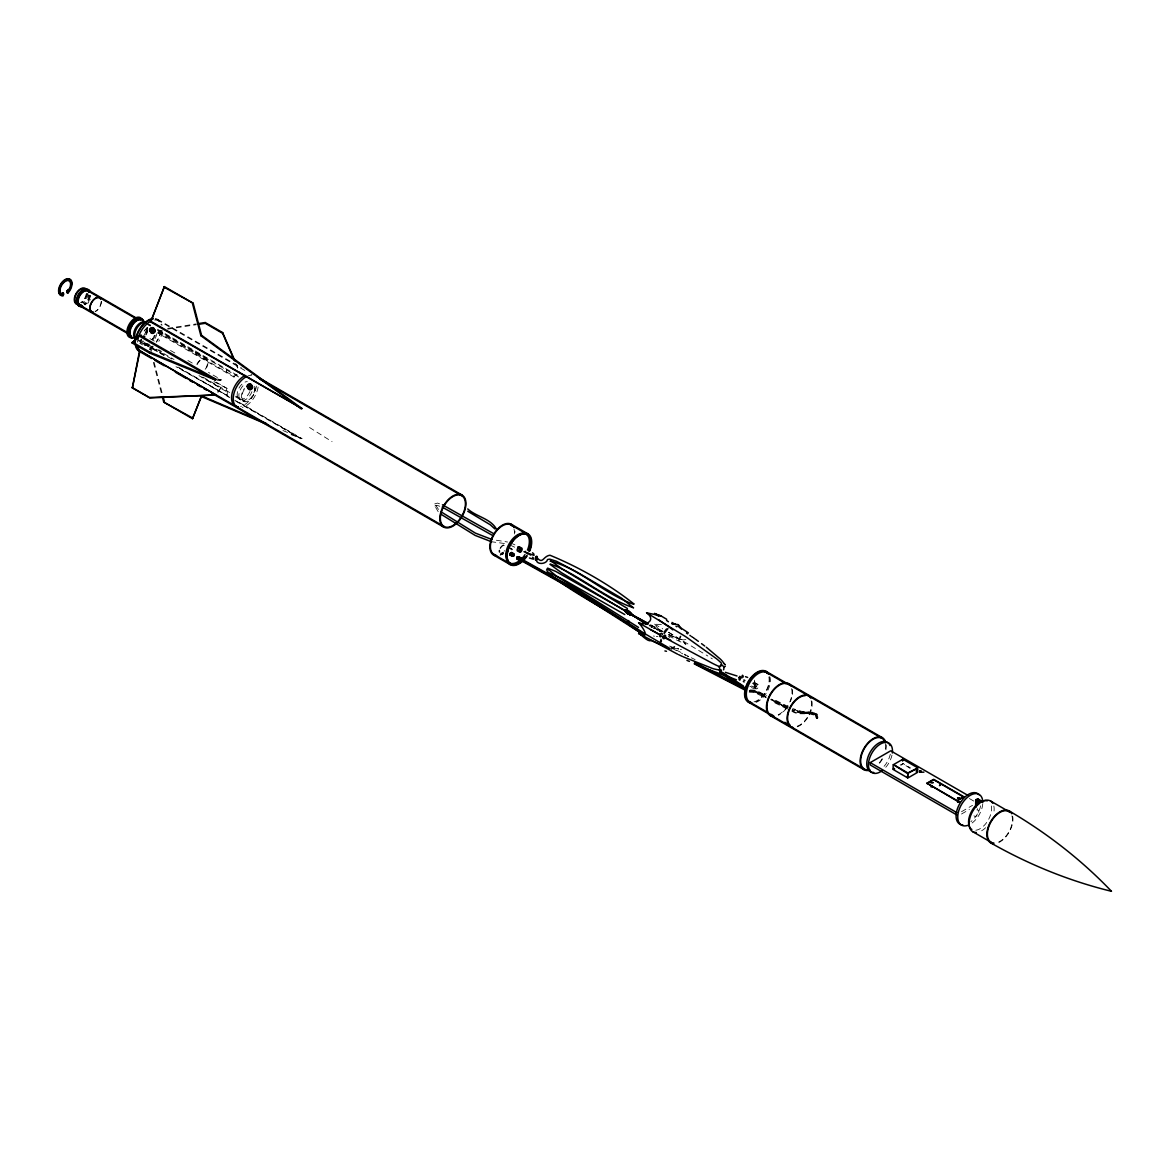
<?xml version="1.0" encoding="UTF-8"?>
<svg xmlns="http://www.w3.org/2000/svg" width="1170" height="1170" viewBox="0 0 1170 1170"><rect width="100%" height="100%" fill="white"/><g stroke="black" fill="none" stroke-linecap="round" stroke-linejoin="round"><path stroke-width="0.75" stroke-dasharray="5 3.75" d="M749.692 690.958C748.186 691.923 757.209 688.998 758.087 692.406M755.849 686.746L755.893 684.494M755.133 684.391L754.401 680.15M755.776 687.053L753.802 688.516L751.228 687.492M217.313 380.265L220.808 380.572L221.145 379.709L208.479 372.396M680.311 635.968L677.942 641.716M680.998 636.158L678.541 642.067M977.55 808.704L976.965 810.006A3.51 2.018 -60 0 1 978.135 814.028A3.51 2.018 -60 0 1 973.996 815.724M434.757 503.904L437.463 503.085L442.435 504.796M794.167 709.766L800.923 711.711L814.437 712.852L816.704 714.738L816.528 718.643L816.221 717.268M816.894 717.81L817.713 717.795M816.865 718.541C816.792 708.991 799.622 716.055 793.757 710.614M434.933 506.025L437.346 505.44L442.187 507.093M217.664 391.877L220.808 387.957L201.81 377.003M217.986 392.359L220.808 387.957M754.284 682.081L754.328 684.611L752.222 682.944M754.284 685.942L754.986 684.933L755.016 687.009M685.869 639.537L683.192 639.931L677.518 638.206A121.548 95.867 -35.1 0 1 672.516 636.1M749.721 690.315L755.176 690.563L766.101 696.135M766.394 697.773L755.513 692.23L749.487 691.719L752.997 691.017L755.264 691.777M816.294 718.117L814.686 713.978L805.998 712.808M749.122 692.04L754.855 692.625L763.542 697.028M749.37 691.192L749.297 690.285L754.899 691.046M674.885 646.834L671.127 649.525M674.403 646.323L671.712 648.356M749.78 691.675L754.226 691.441M678.644 648.531L673.262 648.604A84.503 66.646 -35.1 0 1 671.331 648.224M161.05 330.657L158.023 333.187L233.985 377.047L237.013 375.292M158.023 333.187L162.557 330.554M227.302 372.426L226.629 372.82L226.629 369.325M157.672 332.236L233.985 376.272L237.013 374.517M213.964 381.639L227.287 388.557L227.287 395.518L175.983 366.707M291.242 434.728L301.948 438.604L236.062 400.564M900.169 765.034L903.181 763.674L910.377 767.827M901.09 765.268L903.181 763.41M961.521 811.702L972.548 805.326M961.521 814.013L969.389 809.464M753.846 687.082L754.606 685.313L753.231 682.168M816.397 718.058L817.362 718.292L816.894 716.874M167.646 328.361L196.297 323.914M167.646 329.136L196.297 324.69M753.641 687.112L751.652 685.956M681.525 649.365L680.297 649.365M803.395 712.881L815.183 713.671L817.113 714.958L817.903 718.073L817.377 714.343L815.095 712.471L801.582 711.331L792.719 708.552M661.416 624.59L654.571 624.151L659.222 630.264M657.906 636.495L656.297 636.451M83.055 303.059L89.212 303.176M802.108 712.808L804.141 712.749M751.213 686.702L749.911 686.41M217.649 379.402L221.145 379.709M496.372 540.233L507.546 542.017M504.431 543.509L491.561 541.754M802.898 712.691L796.039 711.418M653.445 635.997L654.454 636.202M801.684 712.53L792.821 709.766M817.084 718.146C816.397 707.514 798.759 715.865 792.295 709.386M792.148 710.146L794.255 710.98M792.397 710.599C799.11 716.596 812.038 709.912 816.894 716.976M791.724 710.994C798.554 716.947 811.117 710.322 816.236 717.371M669.576 646.045L670.278 646.323A84.503 48.789 60 0 0 678.644 649.16M750.38 689.934L755.849 690.183L766.774 695.74M282.935 430.516L301.948 438.604M672.501 636.1L668.728 634.316M510.398 542.807L516.891 545.805M510.149 545.103L515.019 547.355M788.287 706.607L773.297 699.134M787.615 706.987L772.624 699.514M788.375 707.821L781.458 704.355M784.982 706.797L787.161 707.821M787.717 708.201L780.785 704.735M787.264 709.035L772.244 701.547M755.425 691.017L764.683 695.814M754.752 691.411L757.429 692.786M691.251 657.745L695.126 659.617M783.476 705.349L785.655 706.402M785.743 707.616L770.811 700.069M687.536 656.253L688.399 656.677M783.373 706.124L774.321 701.459M688.691 656.487L670.922 647.215M668.596 634.681L671.244 635.983A121.548 70.185 60 0 0 675.836 638.059L681.964 639.741L680.297 636.422M684.772 654.878L685.722 655.361M779.176 703.199L782.013 704.735M777.085 702.146L779.732 703.594M779.059 703.974L772.156 700.333M681.583 653.284L682.71 653.854M774.993 701.079L777.64 702.526M775.564 701.459L770.723 698.856M756.858 692.406L759.696 693.956M759.798 693.181L766.862 696.954M771.279 699.25L773.385 700.347M759.125 693.576L761.904 695.112M770.62 699.645L772.726 700.728M763.454 695.814L765.633 696.954M761.334 694.717L766.189 697.335M662.746 631.273L650.535 624.721M676.304 650.535L671.229 647.873M662.907 631.727L649.979 624.678M668.728 635.705L672.501 637.782A121.548 25.681 21.2 0 0 677.518 640.473L685.986 644.334L683.997 642.418M661.737 631.8L659.704 630.645M658.695 630.074L649.642 624.941M157.57 319.278L241.21 367.57M157.131 319.834L245.495 370.861M146.455 322.847L150.462 325.158M157.482 329.209L237.466 375.394M969.404 798.554L974.127 801.289M146.06 323.52L150.769 326.225M158.608 330.759L238.607 376.945M157.394 330.189L206.169 358.342M158.564 331.666L205.774 358.927M910.055 768.412L902.523 763.41M756.639 683.675A2.369 1.36 -60 0 1 755.879 687.346A2.369 1.36 -60 0 1 753.831 686.161A2.369 1.36 -60 0 1 756.639 683.675L758.306 684.64A2.369 1.36 -60 0 1 757.56 688.311A2.369 1.36 -60 0 1 755.513 687.126A2.369 1.36 -60 0 1 758.306 684.64M149.921 338.583L156.254 342.24M170.498 350.473L176.831 354.13M187.902 360.521L194.235 364.177M754.27 687.77L755.937 688.735M217.649 378.744L220.808 380.572M507.765 546.536L511.787 548.847M216.216 382.166L227.287 388.557M158.579 349.669L161.738 351.497M140.985 340.411L174.037 359.497M137.124 339.124L173.643 360.082M202.995 377.149L229.656 392.55M235.93 396.162L243.769 400.696M163.829 355.066L145.168 344.58M138.001 340.529L164.166 355.548M198.988 375.643L229.218 393.178M235.492 396.805L243.331 401.339M143.398 343.746L145.08 344.711M239.206 399.058L240.874 400.023M139.654 343.161L142.623 344.887M178.015 367.058L229.788 396.937M500.365 553.191L503.041 554.741M179.215 368.111L230.124 397.507M234.746 400.184L299.535 437.58M229.744 397.683L226.629 395.899L226.614 388.952M235.96 401.281L301.29 438.999M654.571 624.151L662.717 628.86M668.684 632.341L707.85 656.019M649.438 625.35L650.301 625.848M651.149 626.359L652.875 627.354M653.723 627.866L655.449 628.875M658.242 630.528L656.311 629.387M659.207 631.083L660.158 631.654M649.116 625.599L649.979 626.125M650.856 626.652L651.734 627.178M653.474 628.231L654.352 628.758M668.348 636.553L669.986 637.562M651.149 627.12L652.012 627.646M668.45 632.224L677.181 637.723A84.503 17.857 21.2 0 1 684.055 642.432M309.553 427.518L332.061 441.704M710.877 657.935L712.34 658.871M438.194 511.699L434.567 505.513M438.501 509.462L435.181 504.241M754.577 681.598L755.849 684.216M87.077 293.451L90.339 298.862M659.675 631.039L660.055 631.785M236.428 364.396L237.876 367.746M235.696 363.504L239.323 371.87M154.133 362.349L162.601 394.86M153.387 362.437L161.928 395.197M233.985 376.272L233.985 377.047M151.325 346.452L151.325 351.658M150.667 346.846L150.667 350.342M196.823 364.265A8.877 5.133 -60 0 1 206.373 358.473A8.877 5.133 -60 0 1 205.145 370.115M197.218 364.411A8.175 4.724 -60 0 1 206.008 359.073A8.175 4.724 -60 0 1 204.867 369.793M86.726 293.831A8.877 5.133 -60 0 1 81.695 302.547M86.229 294.006A8.175 4.724 -60 0 1 80.54 302.752M90.134 295.425A9.448 5.455 -60 0 1 84.781 304.697M89.271 295.118A8.102 4.68 -60 0 1 84.079 304.112M90.47 295.615A9.448 5.455 -60 0 1 85.103 304.887M89.607 295.308A8.102 4.68 -60 0 1 84.415 304.302M87.999 293.699A8.175 4.724 -60 0 1 83.275 303.001M101.395 301.421A8.175 4.724 -60 0 1 95.604 311.454M88.686 302.752A1.872 1.082 -60 0 1 89.198 300.617M90.28 299.798A1.872 1.082 -60 0 1 90.646 299.783M86.829 293.904A6.552 3.773 -60 0 1 81.373 302.781M101.234 301.524A7.941 4.592 -60 0 1 95.106 311.527M258.117 387.021A17.755 10.252 -60 0 1 242.322 407.438M248.055 375.936A17.755 10.252 -60 0 1 251.535 375.307M251.945 391.628A9.813 5.674 -60 0 1 240.201 399.511A9.813 5.674 -60 0 1 244.515 384.36M256.435 386.056A17.755 10.252 -60 0 1 240.64 406.473M250.965 374.444A17.755 10.252 -60 0 1 252.003 374.722M249.912 391.57A9.813 5.674 -60 0 1 240.493 399.482A9.813 5.674 -60 0 1 238.036 390.122A9.813 5.674 -60 0 1 247.294 381.581M254.665 386.246A9.769 5.631 -60 0 1 251.214 398.37A9.769 5.631 -60 0 1 242.219 400.272A9.769 5.631 -60 0 1 244.471 388.396M254.504 387.943A8.994 5.192 -60 0 1 250.219 398.736A8.994 5.192 -60 0 1 242.512 399.379A8.994 5.192 -60 0 1 244.764 388.762M147.727 331.432A9.769 5.631 -60 0 1 145.943 335M141.599 339.285A9.769 5.631 -60 0 1 140.341 339.885M147.669 329.794A8.994 5.192 -60 0 1 145.563 334.678M155.303 335.307A11.232 6.479 -60 0 1 152.597 340.324M148.97 343.878A11.232 6.479 -60 0 1 140.341 340.558M148.97 325.611A11.232 6.479 -60 0 1 150.433 325.084M146.996 343.731A9.769 5.631 -60 0 1 141.351 339.154M147.435 327.468A9.769 5.631 -60 0 1 144.334 335.205M146.893 327.717A8.994 5.192 -60 0 1 144.042 334.854M514.917 531.121A17.755 10.252 -60 0 1 514.976 532.394M503.553 553.425A17.755 10.252 -60 0 1 500.131 555.209M513.996 529.132A17.023 9.828 -60 0 1 514.405 533.973M503.509 552.854A17.023 9.828 -60 0 1 500.233 554.565M886.187 744.837A18.457 10.662 -60 0 1 885.734 750.599M882.414 759.023A18.457 10.662 -60 0 1 877.997 764.946M885.529 743.944A17.755 10.252 -60 0 1 885.251 750.716M882.063 758.818A17.755 10.252 -60 0 1 877.807 764.507M792.309 689.437A18.457 10.662 -60 0 1 790.394 701.532M786.62 708.084A18.457 10.662 -60 0 1 778.299 715.279M791.534 688.633A17.755 10.252 -60 0 1 777.187 715.162M769.889 676.816A17.023 9.828 -60 0 1 755.776 702.439M768.88 676.947A17.023 9.828 -60 0 1 753.729 701.971M769.465 676.918A17.755 10.252 -60 0 1 755.995 701.781M811.965 701.473A17.755 10.252 -60 0 1 797.34 726.804M811.19 700.728A17.023 9.828 -60 0 1 807.709 716.859A17.023 9.828 -60 0 1 795.205 726.702M155.449 318.489A18.457 10.662 -60 0 1 161.138 325.084M161.138 330.569A18.457 10.662 -60 0 1 156.531 342.181M153.109 346.481A18.457 10.662 -60 0 1 149.468 349.567M155.171 319.132A17.755 10.252 -60 0 1 159.968 323.169M160.641 330.744A17.755 10.252 -60 0 1 156.21 341.918M152.919 346.042A17.755 10.252 -60 0 1 149.424 349.011M154.586 320.053A17.755 10.252 -60 0 1 162.045 325.245M162.308 331.71A17.755 10.252 -60 0 1 158.842 341.318M153.431 348.133A17.755 10.252 -60 0 1 152.261 349.128M137.475 342.123A17.755 10.252 -60 0 1 137.636 340.689M156.795 333.713A9.813 5.674 -60 0 1 153.767 340.719M149.351 344.55A9.813 5.674 -60 0 1 143.062 340.909M144.159 335.176A9.813 5.674 -60 0 1 147.42 330.218M147.669 343.585A9.813 5.674 -60 0 1 141.351 339.241M510.369 548.701A4.739 2.735 -60 0 1 512.562 549.798M500.043 548.321A4.739 2.735 -60 0 1 505.659 545.542M503.202 552.635A4.739 2.735 -60 0 1 501.564 553.381M510.456 548.949A4.022 2.325 -60 0 1 511.422 549.885M504.519 550.602A4.022 2.325 -60 0 1 504.036 551.26M502.983 552.211A4.022 2.325 -60 0 1 501.681 552.752M500.526 548.291A4.022 2.325 -60 0 1 504.519 545.512M891.993 755.147A17.023 9.828 -60 0 1 885.456 767.652M890.326 754.182A17.023 9.828 -60 0 1 882.984 767.52M982.756 803.848A17.711 10.223 -60 0 1 971.407 823.505M980.65 805.823A17.711 10.223 -60 0 1 970.881 821.691M1012.664 816.324A18.457 10.662 -60 0 1 997.132 843.219M1011.948 815.856A17.74 10.237 -60 0 1 997.249 842.575M993.842 806.071A17.74 10.237 -60 0 1 993.74 813.033M985.608 827.746A17.74 10.237 -60 0 1 978.632 832.104M991.312 806.013A16.292 9.404 -60 0 1 987.524 821.252A16.292 9.404 -60 0 1 975.765 830.261M195.829 352.813L195.814 352.916A3.51 2.033 -60 0 0 195.843 354.452L196.326 354.071A3.51 2.033 -60 0 0 196.297 352.536L195.829 352.813M152.027 339.651A9.769 5.631 -60 0 0 154.381 335.278A9.813 5.674 -60 0 1 152.1 339.753M147.639 327.585A9.769 5.631 -60 0 0 143.369 332.339A9.813 5.674 -60 0 1 147.669 327.615"/><path stroke-width="1.5" d="M975.59 807.271L975.765 799.607L980.943 802.24M527.319 554.024L527.26 552.752M664.414 636.509L663.492 637.767M546.522 570.17L547.648 568.137L555.794 571.428L625.365 610.725M547.75 570.901L547.37 571.984L563.092 579.413L624.78 614.542M663.916 637.255L712.618 663.419A44.986 9.506 21.2 0 0 718.994 666.49L719.257 667.119M660.509 641.657L661.05 639.273M661.226 641.701L661.416 640.575M132.034 387.445L149.438 397.493L215.894 394.963L149.775 397.975L132.371 387.928L139.581 350.634L215.894 394.963M132.371 387.928L139.917 351.102M976.204 800.514L976.306 806.73M520.167 548.73L520.05 551.362M520.811 551.362L520.928 548.774M152.29 329.94C152.67 326.942 155.464 332.748 151.603 329.267C150.74 334.81 154.528 328.287 151.837 329.34C152.597 331.651 149.043 327.585 152.612 330.642M150.667 321.969L164.4 286.606L193.182 303.235L201.547 335.307L301.948 408.535L150.667 321.969L164.4 286.606M162.367 396.922L163.727 402.085L192.509 418.714L201.547 395.899L266.321 423.452M192.509 418.714L201.547 395.899M132.049 342.912L139.932 335.38L215.894 379.241L215.572 380.104L149.453 352.974L132.049 342.912L139.932 335.38M149.453 352.974L149.789 352.111L132.385 342.049M67.319 290.906L68.694 289.867A5.748 3.32 -60 0 0 69.659 289.341M978.164 804.448L978.968 802.576M628.67 623.815C602.579 607.756 571.706 591.932 546.741 572.32M550.061 561.073C578.287 567.859 604.524 593.833 633.16 604.159L633.701 603.881M550.602 564.174C575.596 572.627 605.607 598.528 633.57 607.8M978.924 803.556L979.334 802.693M631.858 614.338L632.18 615.288L631.858 614.338A12.387 7.152 60 0 0 627.997 610.506A6.333 3.656 60 0 0 625.423 609.819L624.721 610.696L626.535 612.802A17.126 9.886 60 0 0 630.776 615.025M61.264 293.611L61.966 293.158A7.956 4.592 -60 0 1 62.478 292.822C65.096 292.88 62.785 297.37 63.136 293.056A7.956 4.592 -60 0 0 62.463 293.451L61.674 293.948M67.392 290.979L68.957 290.803L68.226 292.061L68.445 290.511L67.216 291.418L67.728 293.231A9.228 5.324 -60 0 0 70.77 279.893A9.228 5.324 -60 0 0 60.284 285.948A9.228 5.324 -60 0 0 63.326 295.761M69.571 288.464L70.025 288.844A7.897 4.563 -60 0 0 70.463 281.853A7.897 4.563 -60 0 0 65.535 281.209A7.897 4.563 -60 0 0 60.591 287.557A7.897 4.563 -60 0 0 60.986 293.992L60.489 293.714A7.897 4.563 -60 0 1 60.094 287.264A7.897 4.563 -60 0 1 65.023 280.917A7.897 4.563 -60 0 1 69.966 281.56A7.897 4.563 -60 0 1 69.571 288.464L69.191 288.975A5.748 3.32 -60 0 1 68.196 289.56L66.705 291.33L67.728 293.231M664.092 633.584L667.924 628.626M62.829 295.483L62.873 295.381A9.228 5.324 -60 0 1 59.787 285.655A9.228 5.324 -60 0 1 70.273 279.601A9.228 5.324 -60 0 1 67.231 292.939M627.734 610.725A6.333 3.115 53.5 0 0 625.248 609.921C624.868 611.764 624.444 611.237 625.336 609.862A6.333 3.393 56.7 0 1 627.866 610.638A12.387 6.64 56.7 0 1 631.683 614.25L632.209 615.288L631.625 614.279A12.387 6.084 53.5 0 0 627.734 610.681M509.754 553.732L511.597 552.474L513.776 553.732L513.776 554.887L511.758 556.042L509.754 554.887L509.754 553.732L513.879 555.911M511.758 554.507L509.93 553.439M520.972 559.435L521.133 557.988L519.129 556.818L517.125 557.988L517.125 559.143L519.29 560.401L520.972 559.435L517.023 557.344M152.626 330.13L152.817 328.77L151.939 330.364M250.38 386.568C246.227 383.862 250.848 386.436 249.678 386.89C247.28 385.866 250.643 385.193 250.044 385.164C248.245 387.255 250.292 387.328 249.225 387.592C249.81 386.7 251.813 385.968 249.634 385.808L250.453 386.48M977.579 799.68L977.476 804.36M250.102 386.509C245.554 387.46 253.685 384.447 250.716 388.06C247.748 387.957 248.084 386.115 249.005 385.954C246.621 386.129 251.989 384.272 249.298 385.617M664.107 632.034L666.505 629.007M933.075 786.723L931.028 786.883L931.89 785.801M646.001 623.976L631.581 614.308A12.387 5.514 50.6 0 0 627.603 610.784A6.333 2.823 50.6 0 0 625.16 609.994L625.029 611.179L626.813 612.583A17.126 5.909 45.1 0 0 630.996 614.864M633.277 607.669L621.46 598.104L576.664 571.911L556.364 561.22L549.812 559.158L547.545 559.479C546.639 564.671 535.173 565.037 536.562 558.997A5.382 3.115 -60 0 0 536.533 557.081C542.924 565.256 542.836 556.13 549.958 555.238C579.267 567.231 610.199 584.956 633.994 604.012M536.869 559.816L536.123 559.45A5.382 3.115 -60 0 1 536.094 557.52L536.62 556.174L537.235 556.686A5.382 3.115 -60 0 1 537.337 557.505M624.999 610.126L625.087 610.053A6.333 2.501 47.7 0 1 627.486 610.93A12.387 4.899 47.7 0 1 631.566 614.338M151.53 329.691C149.014 332.002 154.981 333.099 153.753 330.042M151.837 329.34C152.89 327.205 149.438 332.324 152.817 330.276M152.275 330.554C152.685 332.339 149.994 330.525 152.729 329.706M725.327 666.33L724.215 666.871A44.986 9.506 21.2 0 0 721.173 664.75M152.246 330.408C150.243 331.519 152.217 328.814 152.7 330.554M535.977 556.525L535.377 557.914A5.382 3.115 -60 0 0 535.407 559.83L535.977 560.386M163.727 287.001L193.182 303.235M192.509 303.615L200.874 335.702L201.547 335.307M163.727 402.085L193.182 418.319M513.879 555.531L511.261 553.629L513.776 554.887M513.44 553.542L511.597 554.595L511.758 556.042M513.776 553.732L511.597 554.99L513.542 556.101M517.125 559.143L519.29 557.885M517.462 559.333L519.29 558.265L519.29 556.92L518.968 558.47M520.972 557.885L519.202 559.289L517.462 557.783M519.29 560.401L519.626 558.851L517.696 558.5M956.797 814.934L870.217 764.946L870.217 762.621L890.692 750.804L967.824 795.337M894.319 768.412L893.149 769.085L894.655 768.997M926.947 783.198L933.645 779.322L963.773 796.726L957.075 800.967L926.947 783.198L957.075 800.587L963.773 796.726M926.947 783.578L933.645 779.717L963.773 797.106M975.59 800.295L977.93 798.934L982.273 801.479M917.426 769.655L916.446 770.913M723.66 669.84L724.054 666.973M719.872 666.183L719.009 666.476M664.18 637.372L664.575 636.626M674.081 624.195L678.088 624.59M674.183 624.18L675.061 623.99M628.231 624.37L627.734 623.8A5.382 3.115 -60 0 1 627.705 621.87L628.231 620.524L628.86 621.036A5.382 3.115 -60 0 1 628.963 621.855M198.081 323.637L205.247 322.54L222.651 332.587L234.98 361.047M198.081 324.412L205.247 323.3L222.651 333.362L234.249 360.155M923.92 772.156L919.678 772.244M976.453 800.324L978.661 801.479M977.974 799.987L980.007 801.084M719.872 670.468L719.374 669.766A4.768 1.755 82.8 0 0 719.594 669.752M916.754 770.05L916.3 770.855M511.597 555.955L511.933 554.404M706.3 647.215L720.252 659.002A44.986 35.48 -35.1 0 1 724.098 663.536L724.303 663.668M921.199 771.454L919.708 771.308M977.871 799.549L980.007 800.704M144.831 336.711L139.596 336.243L215.558 380.104M917.061 770.504L917.543 769.728M724.128 663.639L724.815 664.297M666.49 651.295L664.911 650.944M650.973 640.502C647.931 642.213 642.037 635.091 638.601 633.365C651.5 640.414 642.52 626.754 638.601 622.718C646.966 626.301 656.253 619.573 646.586 612.787L660.816 615.844L654.571 613.504L658.754 616.254M921.156 771.966L919.547 771.659M919.635 770.723L921.141 771.015M939.846 785.143C938.398 786.576 942.011 784.192 939.934 785.26M920.38 770.913L919.752 770.752M529.425 558.002L533.447 559.202M631.42 615.084L630.937 615.01A17.126 6.771 47.7 0 1 626.769 612.67L624.692 610.184L626.593 612.773A17.126 9.17 56.7 0 0 630.82 614.996L632.195 615.274L631.025 614.923M491.809 539.458L475.4 533.125L441.763 512.27M491.561 541.754L475.152 535.421L441.514 514.566M737.012 675.982L725.4 672.326M736.427 679.799L704.662 668.041M747.645 677.445L745.495 676.669M534.032 555.399L523.926 551.684M493.623 533.622L442.435 504.796M493.477 535.962L442.187 507.093M149.789 352.111L215.909 379.241M200.874 396.294L267.813 424.754M686.936 660.363L689.408 661.401M683.426 656.911L712.618 668.509A44.986 35.48 -35.1 0 0 718.994 669.898M682.505 656.502L678.717 654.732M527.655 553.161L530.668 555.106M650.549 640.268L663.361 645.708A84.503 66.646 -35.1 0 0 666.3 646.732M677.708 654.249L638.601 633.365M743.886 679.96L744.895 680.472M695.199 662.556L745.509 688.56M694.527 662.937L746.299 689.715M694.848 663.419L745.158 689.422M694.176 663.799L745.948 690.578M977.93 798.934L976.95 799.168L976.921 804.755M660.48 634.974L650.549 629.621M991.122 843.102C1028.84 864.528 1069.336 881.039 1111.5 891.306C1081.285 859.701 1046.448 832.704 1008.701 810.664M647.858 623.259L631.683 614.469A12.387 4.27 45.1 0 0 627.354 611.018A6.333 2.179 45.1 0 0 624.999 610.14M519.977 558.134L571.516 586.96L644.085 633.204L670.147 648.619M519.304 558.514L570.858 587.355L643.412 633.584M519.626 558.997L571.165 587.823L643.734 634.052M518.953 559.377L570.507 588.203L643.061 634.447M647.361 623.215L632.209 615.142L646.483 624.019M662.863 636.582L663.332 637.708M660.465 635.237L638.601 622.718M647.858 623.932L632.209 615.142L647.727 624.341M256.99 376.681L462.15 495.115A18.457 10.662 -60 0 1 456.256 523.692A18.457 10.662 -60 0 1 440.271 514.464A18.457 10.662 -60 0 1 462.106 495.085M788.755 683.631L882.472 737.743M259.711 379.065L461.697 495.685M511.275 524.248L528.006 533.915M765.97 671.302L882.019 738.299M990.42 800.923L1008.803 811.541M510.954 524.92L527.685 534.573M765.648 671.96L786.123 683.777M151.339 321.589L301.948 408.535M978.661 801.859L976.511 800.836L976.482 805.662M85.015 288.39L136.934 318.372M84.62 288.975L136.539 318.957M152.173 329.53L152.992 330.218M916.68 771.469L917.572 771.981L916.344 772.039M517.359 556.759L521.133 559.143M511.261 553.629L513.206 554.755M517.023 556.949L519.29 558.265M76.474 303.176L128.407 333.143M517.125 557.988L519.626 559.231M76.079 303.747L128.013 333.728M870.217 762.621L956.797 812.609M509.754 554.887L511.758 552.576M493.886 554.361L510.632 564.028M748.595 701.415L767.491 712.325M770.635 714.139L773.779 715.952M784.807 722.314L787.951 724.142M139.464 350.634L444.044 526.471M493.565 555.019L510.296 564.686M748.273 702.073L864.352 769.099M972.636 831.621L991.019 842.239M139.025 351.19L151.647 358.488M154.806 360.301L164.268 365.771M175.324 372.148L186.366 378.524M189.525 380.352L192.684 382.166M197.408 384.901L200.567 386.729M203.726 388.542L206.885 390.37M211.609 393.105L443.591 527.041M770.196 715.557L863.913 769.655M646.586 612.787L685.722 636.699L716.435 658.666A44.986 25.974 60 0 1 721.539 663.302M744.164 687.199L721.832 672.852M743.681 688.004L719.638 672.37M654.571 613.504L657.555 615.245M660.787 615.8L666.724 619.296M743.125 685.825L722.49 672.457M742.628 686.629L720.31 671.99M672.048 622.469L675.295 624.429M467.737 508.935C476.19 516.76 490.873 518.515 496.519 529.308M671.697 623.625L672.955 624.4M467.737 511.261L490.274 524.76L494.91 528.942M677.913 626.023L688.399 632.853M675.982 626.272L676.801 626.784M623.961 610.199L561.366 572.613L549.929 564.247M658.534 619.691L670.278 627.895A84.503 48.789 60 0 1 672.838 629.884M686.468 633.087L687.682 633.891M643.076 634.666L627.822 624.049M689.876 635.368L690.87 636.056M638.528 627.442L556.013 575.757L547.545 568.752M691.821 636.699L692.728 637.328M666.534 620.407L668.45 621.753M693.576 637.928L694.424 638.513M695.229 639.083L696.033 639.654M743.33 681.379L744.135 681.964M696.837 640.239L698.388 641.35M200.874 335.702L301.29 408.93M627.427 608.502L561.951 568.795L550.851 560.898M701.547 643.661L704.72 646.03M626.696 612.685L625.453 611.559M626.71 612.729A17.126 7.62 50.6 0 0 630.908 614.937A17.126 8.409 53.5 0 1 626.652 612.773L625.526 611.734M533.988 554.229L532.555 552.752M532.584 557.271L533.403 558.031M678.644 625.058L681.335 629.08M678.702 626.169L680.077 627.954M525.301 551.319L525.798 552.664M719.36 667.397L719.769 668.596M163.054 396.572L164.4 401.705M977.813 800.88L977.813 804.214M903.181 760.485L902.523 759.432L902.523 761.026M222.651 332.587L222.651 333.362M205.247 322.54L205.247 323.3M153.884 329.443A2.369 1.843 -31.1 0 1 154.879 331.973A2.369 1.843 -31.1 0 1 151.69 333.26A2.369 1.843 -31.1 0 1 151.149 330.554M77.659 304.185A8.877 5.133 -60 0 1 76.108 293.509A8.877 5.133 -60 0 1 86.127 289.517M77.381 303.498A8.175 4.724 -60 0 1 76.459 293.714A8.175 4.724 -60 0 1 85.395 289.619M82.339 306.101A9.448 5.455 -60 0 1 76.884 301.45A9.448 5.455 -60 0 1 82.734 290.628A9.448 5.455 -60 0 1 89.988 291.973M81.447 305.18A8.102 4.68 -60 0 1 79.311 295.834A8.102 4.68 -60 0 1 88.642 291.842M82.675 306.306A9.448 5.455 -60 0 1 77.205 301.641A9.448 5.455 -60 0 1 83.055 290.833A9.448 5.455 -60 0 1 90.324 292.178M81.257 305.399A8.102 4.68 -60 0 1 79.838 295.674A8.102 4.68 -60 0 1 88.978 292.032M79.048 304.463A8.175 4.724 -60 0 1 77.732 295.425A8.175 4.724 -60 0 1 86.317 289.955M92.956 312.229A8.175 4.724 -60 0 1 91.523 302.401A8.175 4.724 -60 0 1 100.752 298.73M93.03 312.024A7.941 4.592 -60 0 1 91.64 302.474A7.941 4.592 -60 0 1 100.605 298.906M237.861 407.335A17.755 10.252 -60 0 1 234.146 392.769A17.755 10.252 -60 0 1 246.899 376.418M238.329 406.75A17.755 10.252 -60 0 1 232.055 393.442A17.755 10.252 -60 0 1 245.232 375.453M135.457 338.525A9.769 5.631 -60 0 1 136.466 328.931A9.769 5.631 -60 0 1 144.129 322.437M140.868 336.053A11.232 6.479 -60 0 1 141.204 335.029M132.678 337.516A11.232 6.479 -60 0 1 128.978 324.675A11.232 6.479 -60 0 1 142.257 319.79M134.784 338.423A9.769 5.631 -60 0 1 136.203 327.044A9.769 5.631 -60 0 1 145.431 322.262M129.504 335.556A9.769 5.631 -60 0 1 129.987 324.616A9.769 5.631 -60 0 1 139.215 318.737M132.81 338.32A10.691 6.172 -60 0 1 131.947 324.865A10.691 6.172 -60 0 1 143.778 321.004M132.839 338.115A10.691 6.172 -60 0 1 131.508 324.616A10.691 6.172 -60 0 1 143.544 321.209M661.62 636.041A1.887 1.097 -60 0 1 659.69 636.158A1.887 1.097 -60 0 1 661.021 633.482A1.887 1.097 -60 0 1 662.264 634.74M496.65 555.838A17.755 10.252 -60 0 1 494.003 533.754A17.755 10.252 -60 0 1 514.098 527.568M495.831 555.077A17.023 9.828 -60 0 1 493.916 534.734A17.023 9.828 -60 0 1 512.489 526.222M527.07 555.984A17.755 10.252 -60 0 1 507.034 560.05A17.755 10.252 -60 0 1 521.147 533.842A17.755 10.252 -60 0 1 529.659 551.172M526.734 555.706A17.023 9.828 -60 0 1 507.531 559.611A17.023 9.828 -60 0 1 521.059 534.485A17.023 9.828 -60 0 1 529.235 551.085M721.539 670.117A44.986 25.974 60 0 1 719.038 669.606M721.524 671.375A2.121 1.272 39.4 0 1 719.623 670.863M670.761 640.253A84.503 17.857 21.2 0 1 664.882 637.27M724.713 664.384A4.768 3.905 40.2 0 1 725.078 664.809M721.261 664.194A5.338 2.281 -61.7 0 1 721.246 664.604M721.744 664.794A2.121 1.185 -47.9 0 1 719.726 666.622M869.602 770.269A18.457 10.662 -60 0 1 863.957 748.376A18.457 10.662 -60 0 1 885.734 742.306M869.734 769.626A17.755 10.252 -60 0 1 864.308 748.581A17.755 10.252 -60 0 1 885.251 742.745M773.472 716.449A18.457 10.662 -60 0 1 770.24 694.263A18.457 10.662 -60 0 1 791.066 685.971M772.609 715.689A17.755 10.252 -60 0 1 770.153 695.272A17.755 10.252 -60 0 1 789.223 684.83M751.842 702.834A17.023 9.828 -60 0 1 749.838 682.476A17.023 9.828 -60 0 1 768.471 674.037M750.613 702.132A17.023 9.828 -60 0 1 748.61 681.774A17.023 9.828 -60 0 1 767.242 673.335M751.359 702.892A17.755 10.252 -60 0 1 748.244 681.569A17.755 10.252 -60 0 1 768.266 673.598M792.763 727.33A17.755 10.252 -60 0 1 791.212 705.334A17.755 10.252 -60 0 1 810.781 698.139M790.291 725.385A17.023 9.828 -60 0 1 790.291 707.85A17.023 9.828 -60 0 1 805.15 695.697M140.078 351.687A18.457 10.662 -60 0 1 137.036 334.123A18.457 10.662 -60 0 1 153.109 318.445M140.385 351.058A17.755 10.252 -60 0 1 135.954 345.004M135.954 339.724A17.755 10.252 -60 0 1 152.919 319.088M743.14 677.123A5.382 3.115 -60 0 0 743.067 675.924L742.482 675.222L741.926 676.421A5.382 3.115 -60 0 0 741.838 678.044M142.067 352.024A17.755 10.252 -60 0 1 137.636 345.969M137.899 339.183A17.755 10.252 -60 0 1 151.105 321.121M143.515 336.975A9.813 5.674 -60 0 1 143.808 336.082M506.215 555.896A4.739 2.735 -60 0 1 506.157 554.024M499.517 552.035A4.739 2.735 -60 0 1 499.414 550.456M525.242 556.759A16.658 9.609 -60 0 1 507.239 558.368A16.658 9.609 -60 0 1 521.059 534.441A16.658 9.609 -60 0 1 528.65 550.836M524.994 554.653A16.658 9.609 -60 0 1 506.2 558.47A16.658 9.609 -60 0 1 519.436 533.886A16.658 9.609 -60 0 1 527.436 550.134M882.165 770.664A17.023 9.828 -60 0 1 868.432 765.487A17.023 9.828 -60 0 1 881.025 743.681A17.023 9.828 -60 0 1 892.359 752.997M873.785 772.449A17.023 9.828 -60 0 1 870.582 751.491A17.023 9.828 -60 0 1 890.048 745.568M969.155 824.806A17.711 10.223 -60 0 1 957.777 816.104A17.711 10.223 -60 0 1 970.661 795.088A17.711 10.223 -60 0 1 982.8 802.518M962.851 824.952A17.711 10.223 -60 0 1 959.312 804.463A17.711 10.223 -60 0 1 979.085 794.825M993.652 843.731A18.457 10.662 -60 0 1 991.019 820.989A18.457 10.662 -60 0 1 1011.787 813.764M993.9 843.058A17.74 10.237 -60 0 1 990.434 822.876A17.74 10.237 -60 0 1 1009.959 812.419M971.831 829.486A16.292 9.404 -60 0 1 971.539 811.424A16.292 9.404 -60 0 1 987.261 800.894M976.321 832.513A17.74 10.237 -60 0 1 972.548 811.541A17.74 10.237 -60 0 1 992.745 803.22M61.6 294.533L63.312 293.992L62.61 295.308L62.654 293.48L61.6 294.46M930.793 782.569L933.148 782.613L930.793 782.569M957.572 798.028L959.926 798.115L957.586 797.925M957.572 801.889L959.926 801.933L957.572 801.845M739.162 677.547L739.133 677.737A5.382 3.115 -60 0 0 739.177 679.668L739.791 680.179L740.317 678.834A5.382 3.115 -60 0 0 740.288 676.903L739.732 676.348L739.162 677.547M150.842 330.115L150.828 330.203A2.369 1.843 -31.1 0 0 152.378 332.865A2.369 1.843 -31.1 0 0 154.659 329.706A2.369 1.843 -31.1 0 0 150.813 330.086M518.164 546.916L518.149 547.004A3.51 2.033 -60 0 0 518.134 548.569L518.617 548.379A3.51 2.033 -60 0 0 518.632 546.829L518.164 546.916M893.485 764.639L907.54 773.531L917.572 768.12L907.876 772.946L907.54 777.787L907.876 772.946L893.485 764.639M979.875 801.582L981.177 800.806L979.919 801.552M902.86 759.228L893.149 764.829L893.149 769.48L907.876 777.977L917.572 772.375L917.572 767.739L902.86 759.228M151.764 331.315L151.676 331.3A1.887 1.462 -31.1 0 1 150.404 328.975A1.887 1.462 -31.1 0 1 153.489 328.668A1.887 1.462 -31.1 0 1 151.661 331.198M249.429 388.308L249.342 388.279A2.369 1.843 -31.1 0 1 247.821 385.603A2.369 1.843 -31.1 0 1 251.667 385.208A2.369 1.843 -31.1 0 1 249.386 388.367M151.91 332.104A2.369 1.843 -31.1 0 0 154.206 328.931A2.369 1.843 -31.1 0 0 150.345 329.326A2.369 1.843 -31.1 0 0 151.91 332.104M151.603 331.593A2.369 1.843 -31.1 0 0 153.899 328.419A2.369 1.843 -31.1 0 0 150.038 328.814A2.369 1.843 -31.1 0 0 151.603 331.593M249.122 387.46A1.887 1.462 -31.1 0 0 250.95 384.93A1.887 1.462 -31.1 0 0 247.879 385.252A1.887 1.462 -31.1 0 0 249.122 387.46M249.078 387.87A2.369 1.843 -31.1 0 0 251.36 384.696A2.369 1.843 -31.1 0 0 247.513 385.091A2.369 1.843 -31.1 0 0 249.078 387.87M250.146 389.654A2.369 1.843 -31.1 0 0 252.442 386.48A2.369 1.843 -31.1 0 0 248.581 386.875A2.369 1.843 -31.1 0 0 250.146 389.654M249.839 389.142A2.369 1.843 -31.1 0 0 252.135 385.968A2.369 1.843 -31.1 0 0 248.274 386.363A2.369 1.843 -31.1 0 0 249.839 389.142M132.02 325.786A9.769 5.631 -60 0 0 131.537 336.726A9.769 5.631 -60 0 1 131.581 325.538A9.769 5.631 -60 0 1 141.351 319.893A9.769 5.631 -60 0 0 132.02 325.786M664.677 638.279A1.887 1.097 -60 0 0 665.277 635.339A1.887 1.097 -60 0 0 663.039 637.328A1.887 1.097 -60 0 0 664.677 638.279M520.913 551.684A2.369 1.36 -60 0 0 521.674 548.013A2.369 1.36 -60 0 0 518.866 550.5A2.369 1.36 -60 0 0 520.913 551.684M519.246 550.719A2.369 1.36 -60 0 0 519.992 547.048A2.369 1.36 -60 0 0 517.198 549.534A2.369 1.36 -60 0 0 519.246 550.719M456.124 523.209A17.755 10.252 -60 0 0 461.755 495.7A17.755 10.252 -60 0 0 440.754 514.332A17.755 10.252 -60 0 0 456.124 523.209"/></g></svg>
